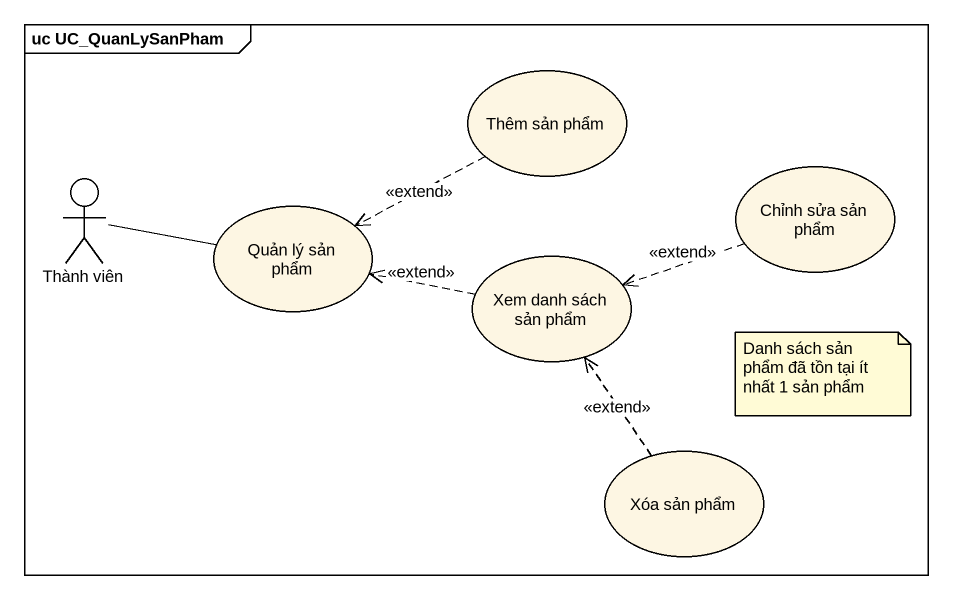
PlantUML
@startuml
mainframe uc UC_QuanLySanPham
usecase "Thêm sản phẩm" as Thêm_sản_phẩm
actor "Thành viên" as Thành_viên
usecase "Quản lý sản phẩm" as Quản_lý_sản_phẩm
usecase "Chỉnh sửa sản phẩm" as Chỉnh_sửa_sản_phẩm
usecase "Xem danh sách sản phẩm" as Xem_danh_sách_sản_phẩm
usecase "Xóa sản phẩm" as Xóa_sản_phẩm
Thêm_sản_phẩm .left.> Quản_lý_sản_phẩm : <<extend>>
Thành_viên -right- Quản_lý_sản_phẩm
Chỉnh_sửa_sản_phẩm .left.> Xem_danh_sách_sản_phẩm : <<extend>>
Xem_danh_sách_sản_phẩm .left.> Quản_lý_sản_phẩm : <<extend>>
Xóa_sản_phẩm .up.> Xem_danh_sách_sản_phẩm : <<extend>>
note as N1
  Danh sách sản phẩm đã tồn tại ít nhất 1 sản phẩm
end note
@enduml
